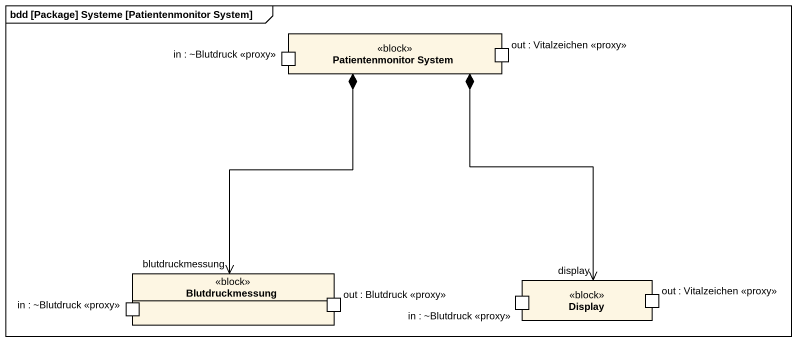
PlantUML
@startuml
mainframe bdd [Package] Systeme [Patientenmonitor System]
rectangle "Patientenmonitor System" as Patientenmonitor_System <<block>> {
  port "in : ~Blutdruck <<proxy>>" as in_Blutdruck_proxy
  port "out : Vitalzeichen <<proxy>>" as out_Vitalzeichen_proxy
}
rectangle Blutdruckmessung <<block>> {
  port "in : ~Blutdruck <<proxy>>" as in_Blutdruck_proxy_2
  port "out : Blutdruck <<proxy>>" as out_Blutdruck_proxy
}
rectangle Display <<block>> {
  port "in : ~Blutdruck <<proxy>>" as in_Blutdruck_proxy_3
  port "out : Vitalzeichen <<proxy>>" as out_Vitalzeichen_proxy_2
}
Patientenmonitor_System *--> "blutdruckmessung" Blutdruckmessung
Patientenmonitor_System *--> "display" Display
@enduml
